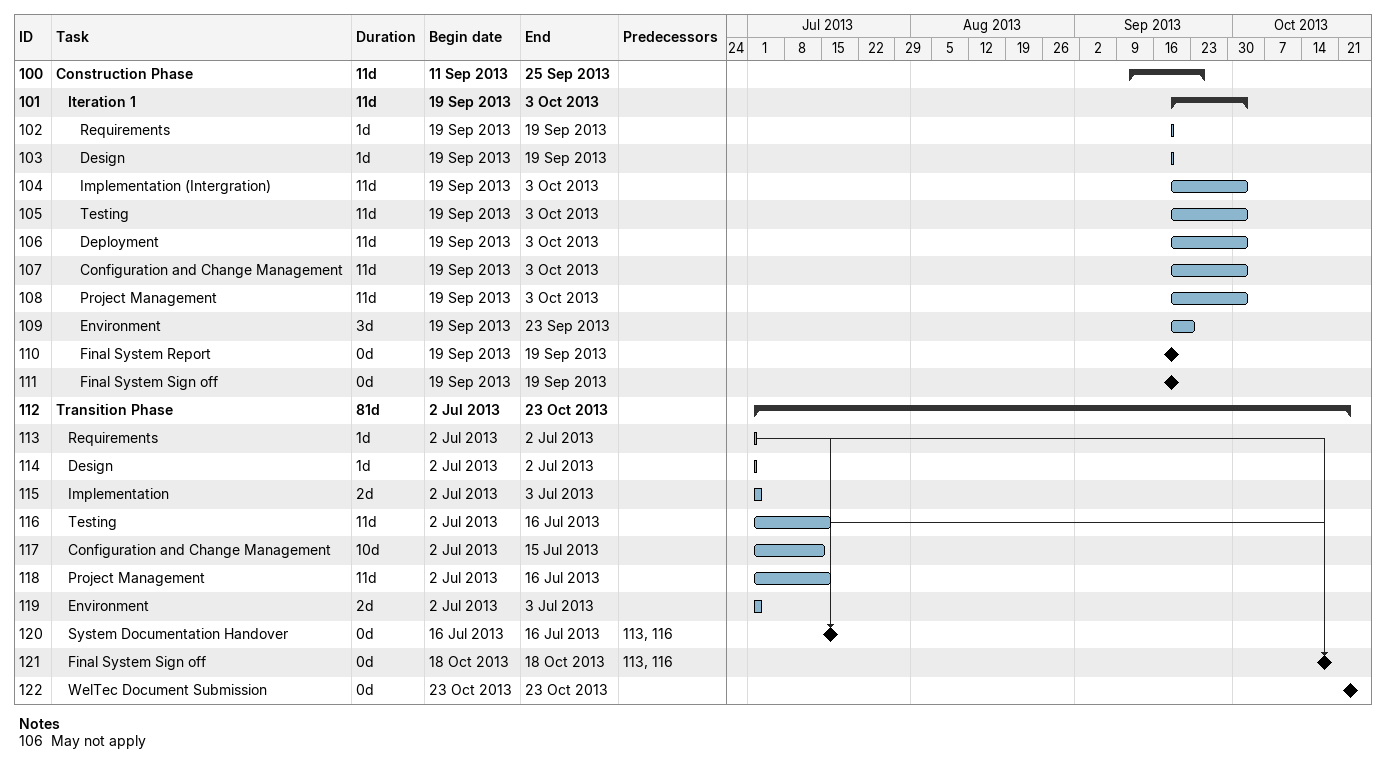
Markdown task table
| ID | Level | Task | Duration | Start | Finish | Predecessors |
|---|---|---|---|---|---|---|
| 100 | 1 | **Construction Phase** | 11d | 2013-09-11 | 2013-09-25 |  |
| 101 | 2 | **Iteration 1** | 11d | 2013-09-19 | 2013-10-03 |  |
| 102 | 3 | Requirements | 1d | 2013-09-19 | 2013-09-19 |  |
| 103 | 3 | Design | 1d | 2013-09-19 | 2013-09-19 |  |
| 104 | 3 | Implementation (Intergration) | 11d | 2013-09-19 | 2013-10-03 |  |
| 105 | 3 | Testing | 11d | 2013-09-19 | 2013-10-03 |  |
| 106 | 3 | Deployment | 11d | 2013-09-19 | 2013-10-03 |  |
| 107 | 3 | Configuration and Change Management | 11d | 2013-09-19 | 2013-10-03 |  |
| 108 | 3 | Project Management | 11d | 2013-09-19 | 2013-10-03 |  |
| 109 | 3 | Environment | 3d | 2013-09-19 | 2013-09-23 |  |
| 110 | 3 | Final System Report | 0d | 2013-09-19 | 2013-09-19 |  |
| 111 | 3 | Final System Sign off | 0d | 2013-09-19 | 2013-09-19 |  |
| 112 | 1 | **Transition Phase** | 81d | 2013-07-02 | 2013-10-23 |  |
| 113 | 2 | Requirements | 1d | 2013-07-02 | 2013-07-02 |  |
| 114 | 2 | Design | 1d | 2013-07-02 | 2013-07-02 |  |
| 115 | 2 | Implementation | 2d | 2013-07-02 | 2013-07-03 |  |
| 116 | 2 | Testing | 11d | 2013-07-02 | 2013-07-16 |  |
| 117 | 2 | Configuration and Change Management | 10d | 2013-07-02 | 2013-07-15 |  |
| 118 | 2 | Project Management | 11d | 2013-07-02 | 2013-07-16 |  |
| 119 | 2 | Environment | 2d | 2013-07-02 | 2013-07-03 |  |
| 120 | 2 | System Documentation Handover | 0d | 2013-07-16 | 2013-07-16 | 113, 116 |
| 121 | 2 | Final System Sign off | 0d | 2013-10-18 | 2013-10-18 | 113, 116 |
| 122 | 2 | WelTec Document Submission | 0d | 2013-10-23 | 2013-10-23 |  |

Notes
- 106: May not apply
